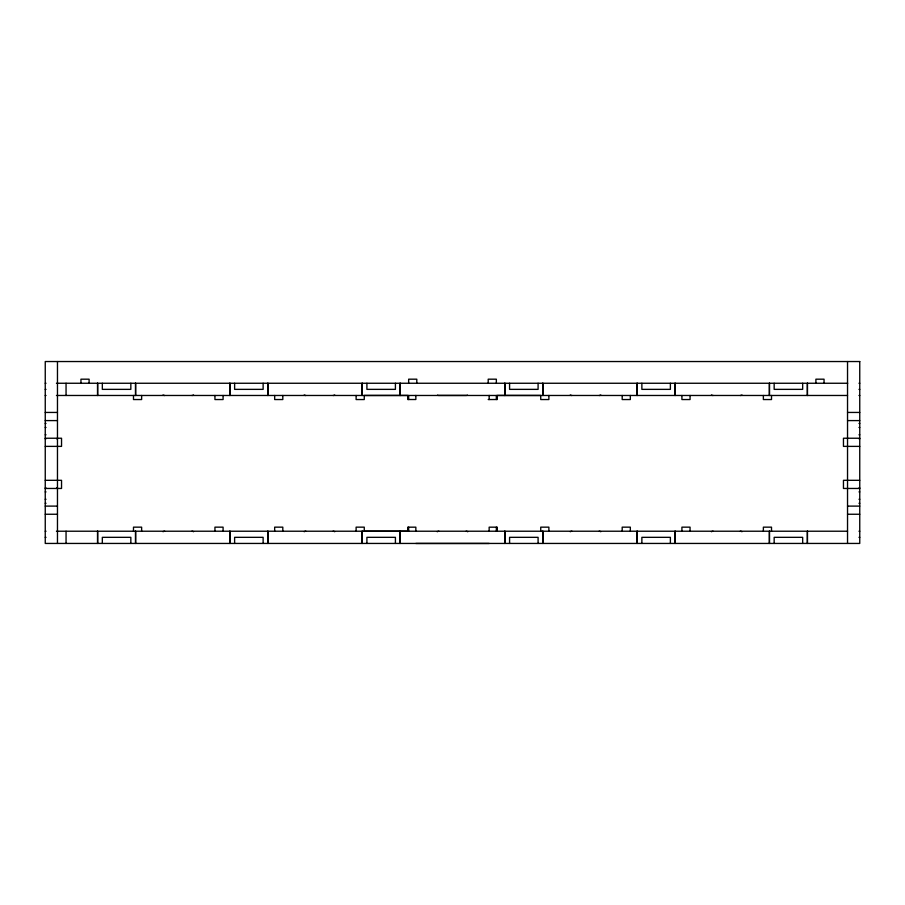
<?xml version="1.0" encoding="UTF-8"?>
<svg xmlns="http://www.w3.org/2000/svg" width="905" height="905" viewBox="0 0 905 905"><rect width="100%" height="100%" fill="white"/><g stroke="black" fill="none" stroke-linecap="round" stroke-linejoin="round"><path stroke-width="1.36" d="M45.25 383.256L46.008 383.256M56.449 383.256L847.702 383.256M858.981 383.256L859.75 383.256M45.25 389.365L46.008 389.365M858.981 389.365L859.75 389.365M45.25 395.474L46.008 395.474M56.449 395.474L847.533 395.474M858.981 395.474L859.75 395.474M488.202 399.546L497.298 399.512L497.298 395.44L540.738 395.474L540.738 399.546L548.883 399.546L548.883 395.474M45.25 412.442L57.468 412.442M847.533 412.442L859.75 412.442M45.25 420.587L57.468 420.587M847.533 420.587L859.75 420.587M45.25 423.416L46.008 423.416M858.981 423.416L859.75 423.416M45.25 427.432L46.008 427.432M858.981 427.432L859.75 427.432M45.25 434.785L46.008 434.785M858.981 434.785L859.75 434.785M45.25 438.235L61.54 438.235L61.54 446.38L45.25 446.38M859.75 438.235L843.46 438.235L843.46 446.38L859.75 446.38M45.25 438.801L46.008 438.801M56.698 438.801L57.468 438.801M858.981 438.801L859.75 438.801M45.25 480.317L61.54 480.317L61.54 488.462L45.25 488.462M859.75 480.317L843.46 480.317L843.46 488.462L859.75 488.462M45.25 487.897L46.008 487.897M56.698 487.897L57.468 487.897M858.981 487.897L859.75 487.897M45.25 491.913L46.008 491.913M858.981 491.913L859.75 491.913M45.25 499.266L46.008 499.266M858.981 499.266L859.75 499.266M45.25 503.282L46.008 503.282M858.981 503.282L859.75 503.282M45.25 506.11L57.468 506.11M847.533 506.11L859.75 506.11M45.25 514.255L57.468 514.255M847.533 514.255L859.75 514.255M45.25 531.224L46.008 531.224M56.449 531.224L847.533 531.224M858.981 531.224L859.75 531.224M45.25 537.332L46.008 537.332M858.981 537.332L859.75 537.332M415.848 543.464L489.153 543.464M847.533 361.536L847.533 543.441M824.048 383.256L824.048 379.184L815.903 379.184L815.903 383.256M807.486 383.256L807.486 395.474M807.486 531.224L807.486 543.441M807.317 383.256L807.317 395.474M807.317 531.224L807.317 543.441M802.667 383.256L802.667 389.365L774.16 389.365L774.16 383.256M802.667 543.441L802.667 537.332L774.16 537.332L774.16 543.441M771.513 395.474L771.513 399.546L763.368 399.546L763.368 395.474M771.513 531.224L771.513 527.151L763.368 527.151L763.368 531.224M769.51 383.256L769.51 395.474M769.51 531.224L769.51 543.441M769.341 383.256L769.341 395.474M769.341 531.224L769.341 543.441M690.062 395.474L690.062 399.546L681.918 399.546L681.918 395.474M690.062 531.224L690.062 527.151L681.918 527.151L681.918 531.224M675.198 383.256L675.198 395.474M675.198 531.224L675.198 543.441M675.028 383.256L675.028 395.474M675.028 531.224L675.028 543.441M670.379 383.256L670.379 389.365L641.871 389.365L641.871 383.256M670.379 543.441L670.379 537.332L641.871 537.332L641.871 543.441M637.222 383.256L637.222 395.474M637.222 531.224L637.222 543.441M637.052 383.256L637.052 395.474M637.052 531.224L637.052 543.441M630.333 395.474L630.333 399.546L622.188 399.546L622.188 395.474M630.333 531.224L630.333 527.151L622.188 527.151L622.188 531.224M548.883 531.224L548.883 527.151L540.738 527.151L540.738 531.224M542.91 383.256L542.91 395.474M542.91 531.224L542.91 543.441M542.74 383.256L542.74 395.474M542.74 531.224L542.74 543.441M538.09 383.256L538.09 389.365L509.583 389.365L509.583 383.256M538.09 543.441L538.09 537.332L509.583 537.332L509.583 543.441M504.933 383.256L504.933 395.474M504.933 531.224L504.933 543.441M504.764 383.256L504.764 395.474M504.764 531.224L504.764 543.441M497.298 531.246L497.298 527.174L489.153 527.174L489.153 531.246M496.347 383.256L496.347 379.184L488.202 379.184L488.202 383.256M496.347 395.474L496.347 399.546M496.347 527.151L496.347 531.224M489.153 395.44L489.153 399.512M416.798 383.256L416.798 379.184L408.653 379.184L408.653 383.256M415.848 395.44L415.848 399.512L407.702 399.512L407.702 395.44L364.263 395.474L364.263 399.546L356.118 399.546L356.118 395.474M415.848 531.246L415.848 527.174L407.702 527.174L407.702 531.246L364.263 531.224L364.263 527.151L356.118 527.151L356.118 531.224M408.653 395.474L408.653 399.546M408.653 527.151L408.653 531.224M400.236 383.256L400.236 395.474M400.236 531.224L400.236 543.441M400.067 383.256L400.067 395.474M400.067 531.224L400.067 543.441M395.417 383.256L395.417 389.365L366.91 389.365L366.91 383.256M395.417 543.441L395.417 537.332L366.91 537.332L366.91 543.441M362.26 383.256L362.26 395.474M362.26 531.224L362.26 543.441M362.091 383.256L362.091 395.474M362.091 531.224L362.091 543.441M282.812 395.474L282.812 399.546L274.668 399.546L274.668 395.474M282.812 531.224L282.812 527.151L274.668 527.151L274.668 531.224M267.948 383.256L267.948 395.474M267.948 531.224L267.948 543.441M267.778 383.256L267.778 395.474M267.778 531.224L267.778 543.441M263.129 383.256L263.129 389.365L234.621 389.365L234.621 383.256M263.129 543.441L263.129 537.332L234.621 537.332L234.621 543.441M229.972 383.256L229.972 395.474M229.972 531.224L229.972 543.441M229.802 383.256L229.802 395.474M229.802 531.224L229.802 543.441M223.083 395.474L223.083 399.546L214.938 399.546L214.938 395.474M223.083 531.224L223.083 527.151L214.938 527.151L214.938 531.224M141.633 395.474L141.633 399.546L133.488 399.546L133.488 395.474M141.633 531.224L141.633 527.151L133.488 527.151L133.488 531.224M135.66 383.256L135.66 395.474M135.66 531.224L135.66 543.441M135.49 383.256L135.49 395.474M135.49 531.224L135.49 543.441M130.84 383.256L130.84 389.365L102.333 389.365L102.333 383.256M130.84 543.441L130.84 537.332L102.333 537.332L102.333 543.441M97.683 383.256L97.683 395.474M97.683 531.224L97.683 543.441M97.514 383.256L97.514 395.474M97.514 531.224L97.514 543.441M89.097 383.256L89.097 379.184L80.952 379.184L80.952 383.256M66.054 383.256L66.054 395.474M66.054 531.224L66.054 543.441M57.468 361.536L57.468 543.441M191.86 531.224A3.054 3.054 0 0 1 193.534 531.721M163.036 531.721A3.054 3.054 0 0 1 164.71 531.224M333.04 531.224A3.054 3.054 0 0 1 334.714 531.721M304.216 531.721A3.054 3.054 0 0 1 305.89 531.224M193.534 394.976A3.054 3.054 0 0 1 191.86 395.474M164.71 395.474A3.054 3.054 0 0 1 163.036 394.976M334.714 394.976A3.054 3.054 0 0 1 333.04 395.474M305.89 395.474A3.054 3.054 0 0 1 304.216 394.976M599.11 531.224A3.054 3.054 0 0 1 600.784 531.721M570.286 531.721A3.054 3.054 0 0 1 571.96 531.224M740.29 531.224A3.054 3.054 0 0 1 741.964 531.721M711.466 531.721A3.054 3.054 0 0 1 713.14 531.224M600.784 394.976A3.054 3.054 0 0 1 599.11 395.474M571.96 395.474A3.054 3.054 0 0 1 570.286 394.976M741.964 394.976A3.054 3.054 0 0 1 740.29 395.474M713.14 395.474A3.054 3.054 0 0 1 711.466 394.976M466.075 531.246A3.054 3.054 0 0 1 467.749 531.744M437.251 531.744A3.054 3.054 0 0 1 438.925 531.246M467.478 395.1A3.054 3.054 0 0 1 466.075 395.44L438.925 395.44A3.054 3.054 0 0 1 437.522 395.1M859.75 361.536L45.25 361.536L45.25 543.441L859.75 543.441L859.75 361.536"/></g></svg>
